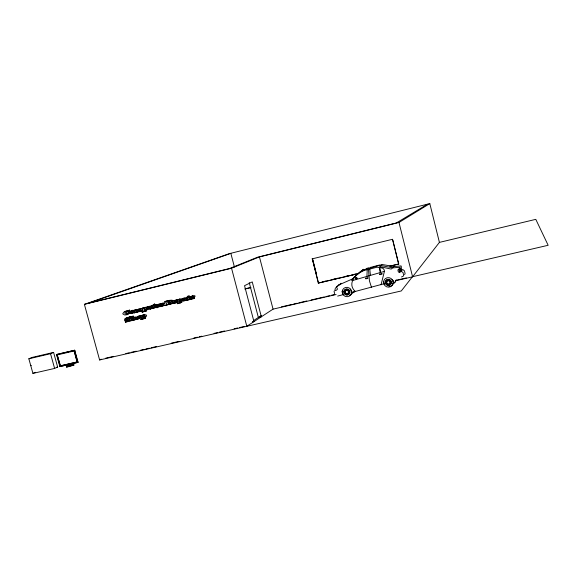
<?xml version="1.0" encoding="UTF-8"?>
<svg xmlns="http://www.w3.org/2000/svg" width="577" height="577" viewBox="0 0 577 577"><rect width="100%" height="100%" fill="white"/><g stroke="black" fill="none" stroke-linecap="round" stroke-linejoin="round"><path stroke-width="0.87" d="M368.487 269.401L369.439 280.848L371.465 287.288M187.813 298.843C185.765 301.959 185.902 295.886 182.7 298.655C180.334 301.302 185.159 297.552 184.553 299.16M366.914 276.405L367.21 269.726L377.041 267.201L382.19 268.024A3.758 3.592 -42.8 0 1 384.426 271.363L381.044 284.8M147.914 308.378L147.164 309.532L145.548 309.661M131.621 319.485L130.979 320.444L129.284 321.021M192.855 297.465C194.514 297.797 196.396 295.395 193.894 295.655A1.349 1.269 64.5 0 0 193.079 296.304L191.752 297.213L191.903 296.823A1.356 1.277 64.4 0 1 192.718 296.174C195.271 296.528 193.129 297.552 192.112 297.09A0.916 0.858 64.4 0 0 191.953 297.552L192.105 298.302L193.374 298.677L194.55 298.143L193.281 297.768L192.105 298.302M335.497 287.714L334.783 290.714L336.571 290.101L337.458 289.127L336.478 286.726L337.163 286.206L336.348 287.058M153.778 306.07L155.696 305.37L155.891 304.793L153.778 306.07C154.037 309.286 155.018 305.457 155.227 307.469C154.225 309.214 151.499 307.765 152.27 305.666L148.534 306.863L149.789 307.231L149.933 308.205A0.75 0.7 65.1 0 1 149.674 308.544L148.823 308.486L148.347 306.849L149.674 306.293L150.28 308.075L148.953 308.637M153.258 304.569L153.641 305.572L154.953 305.024L154.672 303.992C153.958 303.949 150.705 306.964 152.429 306.394M131.96 311.227L132.436 312.525M138.754 316.686L139.374 318.014M139.85 309.51L139.966 310.686L138.603 311.255C137.535 309.878 140.117 308.976 139.807 310.974L139.382 311.623M158.055 304.865C153.172 307.115 161.07 303.603 156.663 305.875M367.21 269.726C357.798 271.103 345.789 282.752 355.288 291.493M154.355 304.512L154.672 303.992M137.312 317.141L138.357 316.124A4.4 4.061 64.3 0 1 139.62 315.749L141.17 316.03M141.711 317.213C141.062 318.562 137.326 319.636 137.34 317.415C137.925 315.972 139.822 317.848 138.545 318.526M132.321 318.381C132.905 316.888 135.487 317.213 135.213 319.059L136.287 319.47L137.651 318.872L130.445 320.862L131.34 319.983L130.719 317.703L129.645 317.292L133.244 316.109L133.698 317.79L132.321 318.381L131.866 316.701L133.244 316.109M133.698 317.79L135.04 316.852L136.316 317.487M133.475 320.141L133.893 319.434C134.138 317.523 131.664 318.331 132.681 319.723L133.402 320.156L134.852 319.535M404.578 274.594L405.119 273.693L404.477 270.916L403.085 269.719M136.843 312.229L137.268 311.58C137.557 309.618 135.018 310.476 136.071 311.868L136.771 312.244M138.631 311.01L138.213 311.652L139.843 311.263M141.156 310.404L140.738 311.046L142.187 310.7M143.983 315.381L143.904 316.081M160.723 305.889L157.838 306.87M180.291 299.557L180.341 300.595M158.062 305.752L158.863 306.221L160.673 305.37L159.382 305.925C156.006 308.349 156.05 305.045 160.63 305.139L159.05 304.05L156.93 304.88M178.055 301.201L176.822 301.742C172.473 303.603 175.026 301.533 177.615 301.656M174.074 300.978L175.668 299.946L177.377 300.184M395.671 280.725L412.584 276.809L439.414 242.39L535.795 219.347L548.15 245.283L412.685 276.679M412.31 276.873L401.303 290.952L99.605 359.961L84.386 304.353L229.48 253.62L429.807 203.594L439.414 242.39M137.211 309.654L138.97 309.005A1.104 1.017 65.2 0 1 139.295 309.171M183.262 298.641L186.494 297.581L187.388 299.218M130.669 311.414L131.563 310.671A4.392 4.053 65 0 1 132.825 310.289L134.636 310.751M139.793 308.911L141.69 308.443A0.902 0.837 65.2 0 1 142.151 308.904L142.461 309.972L141.113 310.534L140.795 309.467A0.909 0.837 65.2 0 0 140.334 309.005L138.877 309.113L138.076 309.863A1.104 1.024 65.2 0 0 137.607 309.568L136.396 309.712L135.674 310.599L135.494 309.943L136.864 309.373L137.045 310.029M141.113 310.534L142.295 310.924L133.972 312.914L134.708 312.07L134.398 310.931L133.323 310.52L136.864 309.373M144.762 307.469L143.421 308.031L143.543 308.486L144.834 307.664L146.284 308.205A1.039 0.959 65.1 0 1 146.587 308.94L145.534 310.238L143.954 310.015L144.207 310.953L145.548 310.383L146.782 310.751L142.122 312.121L142.865 311.27L142.267 309.041L141.185 308.63L144.762 307.469L144.885 307.923L145.851 307.152L147.395 307.454M134.766 312.013L133.071 313.022L131.397 313.015M143.485 314.876L142.137 315.468L142.259 315.922L143.55 315.1L145 315.641A1.039 0.959 64.5 0 1 145.296 316.376L144.25 317.675L142.67 317.444L142.923 318.381L144.264 317.783L145.505 318.151L140.846 319.543L141.589 318.699L140.983 316.47L139.908 316.059L143.485 314.876L143.608 315.33L144.567 314.559L146.334 315.056A1.031 0.952 64.5 0 1 146.63 315.785L145.88 316.939L144.272 317.069M162.526 303.199L161.243 303.747L161.437 304.497L161.582 304.115A1.342 1.255 64.9 0 1 162.389 303.473C164.899 303.819 162.801 304.836 161.791 304.375A0.902 0.844 64.9 0 0 161.639 304.829L161.791 305.579L163.067 305.024L164.315 305.392L159.678 306.755L160.435 305.904L160.125 304.75L159.036 304.339L162.526 303.199L162.721 303.942L162.865 303.567A1.342 1.248 64.9 0 1 163.666 302.925C165.613 302.197 164.791 305.211 163.846 303.827M179.786 299.045L178.56 299.578L178.682 300.04L180.002 299.203L181.474 299.752A1.046 0.981 64.6 0 1 181.777 300.487L180.702 301.807L179.094 301.583L179.346 302.528L180.565 301.987L181.827 302.355L177.218 303.718L177.983 302.86L177.377 300.603L176.281 300.191L179.786 299.045L179.909 299.506L181.221 298.67L182.693 299.218A1.046 0.974 64.7 0 1 182.996 299.953M193.374 298.677L186.97 300.213L187.734 299.348L187.431 298.194L186.321 297.775C191.29 297.004 185.65 294.991 187.568 297.205M165.657 305.32L170.987 303.79L165.657 305.32L166.638 304.23L166.147 302.384L164.733 301.865C164.596 301.079 176.317 298.475 171.665 301.894L172.826 302.334M130.013 313.181L126.738 314.451M393.471 281.064L393.103 281.468L392.035 279.405M399.753 271.991L399.19 272.596L398.224 271.529L397.914 270.043L398.613 268.925L399.753 271.991L400.373 272.07L402.227 270.05L401.614 269.978L401.152 266.278M401.614 269.978L402.147 269.394M350.463 289.063L351.754 292.409L384.549 283.61M128.447 312.503C128.476 315.359 122.526 313.895 125.598 311.861A4.313 3.974 65.1 0 1 126.659 311.652L128.447 312.251L129.839 311.674L129.407 310.08L127.51 311.162L124.394 311.609L122.843 313.484A1.075 0.988 65.4 0 0 122.944 314.032L124.747 314.999L127.149 314.71L128.628 313.758L128.447 312.503L129.839 311.933M129.407 310.08L128.909 310.592L126.334 310.794L124.892 311.724M182.693 300.711L180.868 301.389M359.673 272.38L363.698 269.279L356.478 274.897L351.299 280.133L358.093 273.621L362.414 270.31L378.267 265.73L380.971 265.55L393.052 267.879L399.71 267.295L400.69 270.974L403.034 272.539L403.684 275.352L403.135 276.268L401.477 276.96M338.879 285.117L339.435 284.555L336.831 286.69M337.862 285.903L338.8 284.951L353.196 278.626M153.965 305.024L153.475 305.478M389.893 266.199L398.757 264.014L392.764 240.133M339.348 284.764L341.05 283.228M177.99 301.894L176.555 302.6L174.817 302.629M127.207 318.252L127.308 318.648L131.253 318.699M351.754 292.409L352.186 292.034M156.367 307.209L155.033 307.685M126.305 318.122L127.25 317.566A6.232 5.734 64.4 0 1 128.556 317.3L130.337 316.831L130.727 318.266L129.335 318.865L128.224 318.562A5.215 4.804 64.4 0 0 126.428 318.627L125.678 319.16L129.205 318.994L130.236 320.084L129.262 321.238L125.454 322.19L124.993 320.48L126.392 319.882M184.972 299.413L184.95 299.953M360.005 272.589L364.08 269.466M356.197 278.439L355.85 278.698M183.731 299.542L184.366 299.182M318.518 282.939L312.308 258.77L318.295 283.091L358.634 273.476M336.11 294.53L273.051 309.142L246.812 326.286L231.55 268.211L259.441 256.902L398.988 222.462L429.807 203.594M253.873 320.386L261.323 315.554M124.993 320.48L126.803 321.057L128.996 320.495L125.678 320.552L124.618 319.773A1.01 0.93 64.8 0 1 124.719 318.958L125.851 318.158A6.253 5.756 64.4 0 1 127.164 317.891L130.337 316.831M151.023 308.536L150.301 308.875M427.398 204.265L396.284 222.996L257.407 257.277L229.408 268.579L88.786 303.12L230.836 253.353L234.428 267.028M187.85 299.78L186.566 300.04M151.636 306.344L153.215 305.651M99.605 359.961L101.22 359.154M69.312 366.034L68.706 366.323L68.237 364.635M57.253 354.92L60.275 365.854L59.763 365.969L56.517 354.516L74.707 350.232L78.039 362.334L59.777 366.59L59.626 366.034L77.881 361.779M69.226 365.544L66.398 366.532L66.55 366.922L71.736 365.479L71.281 363.842M77.102 362.024L74.137 351.004M54.613 368.429L57.635 367.015L53.589 352.396L32.031 357.444L28.85 358.786L32.925 373.406L54.613 368.429L50.538 353.715L53.589 352.396M60.138 365.919L77.751 361.844L74.721 350.852L56.878 354.978M59.777 366.59L78.039 362.334M183.399 299.434L182.058 299.658M184.604 298.9L183.811 299.196M32.925 373.406L35.284 372.324M191.138 298.958L189.956 299.499L190.727 298.634L190.417 297.472L189.306 297.054L192.732 295.936L192.934 296.686M126.998 311.291C124.762 312.287 127.416 314.703 128.945 313.203M56.517 354.516L74.707 350.232M189.112 299.023L190.302 298.489L191.384 298.9L190.201 299.434L189.112 299.023L188.614 297.162L189.804 296.636L190.302 298.489M186.97 300.213L194.55 298.143M74.859 350.787L74.498 350.318M177.218 303.718L178.452 303.17M186.328 299.917L187.532 299.384M140.846 319.543L145.505 318.151M183.645 300.422C186.688 299.384 181.416 300.509 184.849 299.889M189.306 297.054L192.732 295.936M169.732 304.346L168.181 303.3L169.595 303.098L170.554 304.144L174.11 303.048L173.187 302.73L171.939 303.278L170.41 302.442C175.011 299.449 164.56 301.071 164.733 301.865M57.181 354.949L60.412 365.789M183.27 299.283L184.481 298.749M174.182 302.124L178.012 300.963L177.629 300.393M31.331 365.638L30.963 365.493M132.681 319.723L134.059 319.117L133.871 318.244M174.081 301.692C177.283 301.302 172.105 301.374 175.379 301.107M135.213 319.059L136.576 318.461M125.454 322.19L126.853 321.584M168.325 303.827L170.229 302.564M159.678 306.755L160.969 306.199M168.181 303.3L169.443 302.759M168.001 302.622L169.84 301.771L167.784 301.821L168.001 302.622L169.263 302.074L169.047 301.281L170.114 301.021M149.674 306.293L146.104 307.447L147.193 307.858C146.854 309.806 149.587 310 150.128 308.493L150.272 309.012L153.843 307.902L152.342 308.262M156.764 306.308L160.63 305.139M128.13 317.927L129.522 317.336M142.122 312.121L146.782 310.751M152.27 305.666L150.95 306.221L151.448 308.06L152.761 307.498M150.272 309.012L151.592 308.443M144.077 315.302L144.618 315.172M133.972 312.914L135.343 312.345M136.071 311.868L137.441 311.291L137.268 310.657M252.466 321.836L253.152 321.548M184.647 299.074C182.202 298.713 181.322 302.298 184.128 300.985A1.536 1.442 64.6 0 0 184.95 300.249C185.477 301.331 187.886 299.903 186.458 299.369M71.411 364.96L73.625 364.448L73.885 365.104L66.629 367.203L66.47 366.806L69.298 365.818M67.019 366.756L66.882 366.417L73.813 364.83M366.063 268.63L368.797 267.778M352.641 280.516L384.426 271.363M372.482 266.841L379.587 265.023L381.765 264.973M133.323 310.52L135.494 309.943M141.185 308.63L143.421 308.031M146.104 307.447L148.347 306.849M159.036 304.339L161.243 303.747M176.281 300.191L178.56 299.578M188.282 297.047L189.804 296.636M186.321 297.775L188.614 297.162M148.534 306.863L150.95 306.221M129.645 317.292L131.866 316.701M139.908 316.059L142.137 315.468M337.653 296.08L343.567 294.544L342.442 292.972L342.284 290.967M369.987 267.476L371.653 267.05M84.386 304.353L231.55 268.211M312.078 258.885L392.548 239.282L398.628 264.143M154.953 305.024L155.891 304.793M153.641 305.572L154.586 305.348M155.696 305.37L155.083 305.522L155.437 306.748M136.042 312.171L137.441 311.84M161.805 305.998L164.315 305.392M171.802 303.596L173.338 303.228M179.296 302.961L181.827 302.355M245.225 288.81L250.476 287.555M244.85 289.063L250.966 287.606M130.445 320.862L136.287 319.47M322.406 281.85L325.89 281.028M332.85 279.383L338.072 278.15M345.032 276.506L348.515 275.683M351.999 274.868L355.475 274.046M390.03 266.069L398.757 264.014M318.295 283.091L358.461 273.613M28.85 358.786L50.538 353.715M281.446 306.877L291.926 304.447M293.671 304.043L297.169 303.228M298.915 302.824L306.776 300.999M311.14 299.99L324.238 296.953M325.991 296.549L329.481 295.741M331.227 295.33L334.718 294.522M395.858 280.35L406.338 277.919M252.87 321.865L253.959 321.62L244.54 285.687L252.243 281.893L261.359 316.787L258.359 317.473L249.242 282.615M56.762 367.217L57.635 367.015M71.555 364.981L73.322 364.938M71.635 365.255L73.705 364.722L73.885 365.104M105.699 358.18L113.561 356.377M125.793 353.578L129.284 352.785M131.029 352.381L136.273 351.184M140.644 350.181L144.135 349.381M145.887 348.984L149.378 348.183M151.124 347.787L156.367 346.582M171.218 343.185L179.086 341.382M193.937 337.985L197.428 337.184M199.18 336.788L201.799 336.189M214.031 333.391L217.522 332.59M219.274 332.186L224.511 330.989M234.125 328.789L237.616 327.988M239.361 327.592L244.605 326.387M129.508 320.322L126.695 320.069M394.423 266.538L401.037 265.918M127.805 319.968L127.077 319.947M179.346 302.528L180.608 302.903M161.791 305.579L163.039 305.947M149.861 306.308L151.116 306.675M144.207 310.953L145.447 311.32M142.923 318.381L144.163 318.749M171.939 303.278L172.869 303.589M183.731 300.603L185.34 300.444A1.529 1.435 64.6 0 0 185.693 300.264M190.497 296.535L191.6 296.946M151.448 308.06L152.53 308.464M142.533 308.068L143.608 308.479M147.438 306.892L148.52 307.303M141.257 315.468L142.331 315.879M131.037 316.701L132.104 317.112M138.603 311.255L139.302 311.638M188.29 296.506C190.59 297.292 189.047 294.357 188.189 296.34M384.195 283.978L383.676 281.345M354.985 276.931L356.42 279.427M176.786 301.504C170.763 297.018 172.79 307.649 176.822 301.742M159.339 305.687C153.367 301.223 155.393 311.804 159.382 305.925M73.236 364.888L73.394 365.219L73.164 364.614M356.456 277.739L356.68 277.285L357.278 278.604M77.614 361.909L77.772 362.464M74.209 350.967L77.231 361.959M70.661 364.08L71.122 365.775M56.726 354.422L60.058 366.46M128.015 310.642L128.447 312.251M128.945 317.422L129.335 318.865M163.067 305.024L162.923 304.281A0.902 0.837 64.9 0 1 162.995 303.964M144.019 316.852L144.264 317.783M193.281 297.768L193.136 297.018M191.55 296.455L191.752 297.213M259.441 256.902L273.051 309.142M312.539 258.647L316.304 273.31M398.988 222.462L412.584 276.809M334.054 291.219L334.602 293.643M379.659 267.324L380.517 272.488M379.428 267.274L380.286 272.56M370.456 275.388L369.763 269.084M125.981 318.886A1.01 0.93 64.8 0 1 126.125 318.36M354.321 291.652A4.652 4.529 49 0 1 351.465 293.34M354.92 291.125A4.63 4.515 49 0 1 353.362 292.402M393.464 280.811A4.804 4.71 38.6 0 1 388.941 286.625M352.1 292.503A4.746 4.616 49.3 0 1 349.655 295.684M396.211 279.903A4.688 4.602 37.9 0 1 392.432 283.466M395.772 280.393A4.71 4.623 38 0 1 393.312 283.559M143.861 316.73C142.194 318.879 142.685 313.737 143.861 316.73M145.144 309.294C143.478 311.45 143.961 306.3 145.144 309.294M180.305 300.855C178.603 303.04 179.115 297.826 180.305 300.855M130.525 311.941C131.296 315.381 133.193 309.986 130.525 311.941M133.59 312.063L131.693 313.607L129.219 313.066A0.851 0.786 65.3 0 1 129.133 312.258L130.178 311.241A4.414 4.068 65 0 1 131.441 310.859L132.991 311.14L133.59 312.063M140.413 317.545L138.509 319.081L136.028 318.54A0.851 0.786 64.6 0 1 135.948 317.732L136.994 316.715A4.414 4.075 64.3 0 1 138.264 316.34L139.814 316.622L140.413 317.545M365.515 278.215C364.347 279.513 369.367 278.294 367.816 277.638L365.515 278.215M379.673 274.053C378.505 275.366 383.554 274.133 381.988 273.476L379.673 274.053M400.892 270.216L400.265 270.894L399.666 268.644L400.294 267.98L400.892 270.216M393.896 266.487L391.22 269.091L379.753 266.61L382.162 264.518L393.896 266.487M342.197 291.652A4.76 4.638 49.4 0 0 349.027 296.246A4.76 4.638 49.4 0 0 349.417 288.111A4.76 4.638 49.4 0 0 342.197 291.652M383.582 282.045A4.825 4.731 38.8 0 0 390.535 286.675A4.825 4.731 38.8 0 0 390.975 278.446A4.825 4.731 38.8 0 0 383.582 282.045M385.342 283.083A3.13 3.073 38.8 0 0 390.528 284.656A3.13 3.073 38.8 0 0 389.215 279.427A3.13 3.073 38.8 0 0 385.342 283.083M385.602 283.026A2.871 2.813 38.8 0 0 390.341 284.461A2.871 2.813 38.8 0 0 389.143 279.679A2.871 2.813 38.8 0 0 385.602 283.026M386.467 282.831A1.962 1.926 38.8 0 0 389.72 283.812A1.962 1.926 38.8 0 0 388.891 280.53A1.962 1.926 38.8 0 0 386.467 282.831M386.792 282.752A1.63 1.594 38.8 0 0 389.482 283.567A1.63 1.594 38.8 0 0 388.804 280.848A1.63 1.594 38.8 0 0 386.792 282.752M343.942 291.104A3.094 3.008 49.4 0 0 347.635 294.984A3.094 3.008 49.4 0 0 349.056 289.921A3.094 3.008 49.4 0 0 343.942 291.104M344.188 291.183A2.835 2.755 49.4 0 0 347.57 294.732A2.835 2.755 49.4 0 0 348.869 290.101A2.835 2.755 49.4 0 0 344.188 291.183M345.039 291.443A1.94 1.89 49.4 0 0 347.354 293.873A1.94 1.89 49.4 0 0 348.241 290.7A1.94 1.89 49.4 0 0 345.039 291.443M345.349 291.536A1.608 1.565 49.4 0 0 347.267 293.556A1.608 1.565 49.4 0 0 348.01 290.923A1.608 1.565 49.4 0 0 345.349 291.536"/></g></svg>
